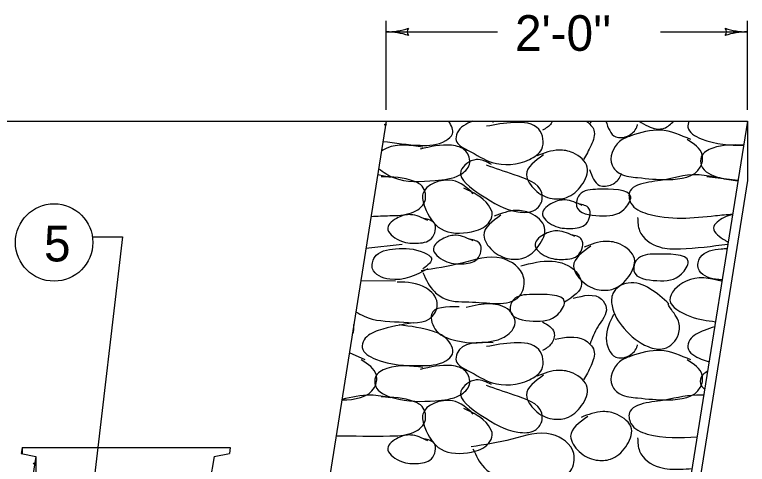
# Model space of a CAD drawing. Extents: x 1007 to 1035.5, y 1000.5 to 1021.5.
# Drawn here: x 1023.55 to 1027.659, y 1008.237 to 1010.759 of the extents above; entities that cross this region are included whole.
import ezdxf

# ---------------------------------------------------------------- set-up
doc = ezdxf.new("R2010")
doc.units = 0
doc.layers.add('Level 1', color=7, linetype='Continuous')

msp = doc.modelspace()

# ---------------------------------------------------------------- linework, layer by layer
at = {"layer": 'Level 1'}
for p, q in [((1025.634, 1010.2251), (1025.634, 1010.7251)), ((1027.6592, 1010.2251), (1027.6592, 1010.7251)), ((1025.634, 1010.6626), (1026.2583, 1010.6626)), ((1027.1725, 1010.6626), (1027.6592, 1010.6626)), ((1023.3007, 1010.1626), (1025.634, 1010.1626)), ((1025.634, 1010.1626), (1024.9897, 1006.112)), ((1025.634, 1010.1626), (1027.6592, 1010.1626)), ((1026.057, 1010.1626), (1026.219, 1010.1626)), ((1026.2342, 1010.1542), (1026.232, 1010.1626)), ((1027.6592, 1010.1626), (1026.2812, 1001.4998)), ((1026.7836, 1010.1626), (1026.7775, 1010.1489)), ((1027.6592, 1010.1626), (1027.6592, 1009.8296)), ((1025.6588, 1009.8452), (1025.5861, 1009.8612)), ((1027.606, 1009.8284), (1027.4328, 1009.8505)), ((1027.6592, 1009.8296), (1026.2812, 1001.1668)), ((1023.9886, 1009.5127), (1024.1553, 1009.5127)), ((1025.5205, 1009.449), (1025.7227, 1009.4722)), ((1025.6855, 1009.2647), (1025.4915, 1009.2669)), ((1025.515, 1008.8224), (1025.4271, 1008.862)), ((1023.5928, 1008.3322), (1023.5874, 1008.2981)), ((1023.5928, 1008.3322), (1024.7595, 1008.3322)), ((1023.5928, 1008.3322), (1023.5928, 1008.297)), ((1024.7595, 1008.3322), (1024.7541, 1008.2981)), ((1023.6681, 1008.2813), (1023.323, 1006.112)), ((1023.5874, 1008.2981), (1023.6681, 1008.2813)), ((1023.6681, 1008.2813), (1023.6681, 1007.1498)), ((1024.6681, 1008.2813), (1024.323, 1006.112)), ((1024.6681, 1008.2813), (1024.7541, 1008.2981))]:
    msp.add_line(p, q, dxfattribs=at)
msp.add_lwpolyline([(1023.9886, 1009.5127), (1024.1553, 1009.5127), (1023.9887, 1008.0917)], dxfattribs=at)
for centre, radius in [((1025.6294, 1010.1423), 0.00339), ((1023.7713, 1009.4814), 0.2171), ((1023.66, 1008.2408), 0.00339)]:
    msp.add_circle(centre, radius, dxfattribs=at)
for centre, radius, start, end in [((1025.634, 1011.0535), 0.3909, 270, 288.6688), ((1025.7827, 1010.6625), 0.0313, 138.7746, 220.8913), ((1027.5105, 1010.6626), 0.0313, 318.7746, 40.8913), ((1027.6592, 1011.0535), 0.3909, 251.3472, 269.9939), ((1025.634, 1011.0535), 0.3909, 269.9878, 270), ((1025.634, 1010.2716), 0.3909, 71.3472, 89.9939), ((1027.6592, 1010.2716), 0.3909, 90, 108.6688), ((1027.6592, 1010.2716), 0.3909, 89.9878, 90)]:
    msp.add_arc(centre, radius, start, end, dxfattribs=at)
for points in [[(1025.6159, 1010.0487), (1025.824, 1010.0264), (1025.9678, 1010.053), (1026.005, 1010.0902), (1025.9851, 1010.1626)], [(1026.119, 1010.1626), (1026.0317, 1010.0955), (1026.0263, 1010.053), (1026.0903, 1009.9997), (1026.2288, 1009.9304), (1026.4367, 1009.9464), (1026.5058, 1010.005), (1026.4898, 1010.1169), (1026.3513, 1010.1542), (1026.1968, 1010.1329)], [(1026.5677, 1010.1626), (1026.5592, 1010.1489), (1026.5112, 1010.1115)], [(1026.7572, 1010.1626), (1026.7988, 1010.1115), (1026.7828, 1010.0264), (1026.7403, 1009.9464)], [(1026.8657, 1010.1626), (1026.9213, 1010.0742), (1026.9907, 1010.0795), (1027.0387, 1010.1275), (1027.044, 1010.1435)], [(1027.0518, 1010.1626), (1027.1025, 1010.1329), (1027.1932, 1010.1222), (1027.2473, 1010.1626)], [(1027.3309, 1010.1626), (1027.3263, 1010.1275), (1027.4008, 1010.0635), (1027.6375, 1010.0262)], [(1027.3423, 1010.0582), (1027.1718, 1010.1115), (1027.0067, 1010.0795), (1026.9427, 1010.0477), (1026.9002, 1009.9144), (1026.948, 1009.8665), (1027.044, 1009.8452), (1027.2145, 1009.8345), (1027.3955, 1009.9039), (1027.4062, 1009.973), (1027.321, 1010.0582)], [(1025.5914, 1009.895), (1025.6748, 1009.8452), (1025.9092, 1009.8292), (1026.0477, 1009.8612), (1026.101, 1009.9197), (1026.0797, 1009.9944), (1025.9997, 1010.0264), (1025.824, 1010.005)], [(1025.8398, 1010.0157), (1025.6375, 1010.0104), (1025.6073, 1009.9945)], [(1027.6376, 1010.0271), (1027.4648, 1010.0104), (1027.4008, 1009.9624), (1027.4008, 1009.9144), (1027.5022, 1009.8452), (1027.6059, 1009.828)], [(1026.5165, 1009.973), (1026.4207, 1009.8612), (1026.4685, 1009.7759), (1026.5645, 1009.728), (1026.6443, 1009.7334), (1026.7297, 1009.8025), (1026.7615, 1009.9039), (1026.6817, 1009.9837), (1026.6017, 1009.9997), (1026.4792, 1009.9677)], [(1026.2235, 1009.9197), (1026.1383, 1009.9464), (1026.053, 1009.8825), (1026.1648, 1009.7494), (1026.3727, 1009.6534), (1026.4685, 1009.664), (1026.5058, 1009.712), (1026.5058, 1009.7599), (1026.3513, 1009.8612), (1026.1968, 1009.9144)], [(1026.7749, 1009.89), (1026.8305, 1009.8016), (1026.8998, 1009.8069), (1026.9478, 1009.8549), (1026.9532, 1009.8709)], [(1025.5489, 1009.6279), (1025.6535, 1009.632), (1025.776, 1009.648), (1025.8505, 1009.712), (1025.8347, 1009.7972), (1025.792, 1009.8239), (1025.6055, 1009.8505)], [(1027.4862, 1009.8452), (1027.3742, 1009.8612), (1027.1718, 1009.8292), (1027.044, 1009.8025), (1027.0013, 1009.7705), (1027.0067, 1009.7014), (1027.0972, 1009.6427), (1027.4808, 1009.632), (1027.5763, 1009.6413)], [(1026.1223, 1009.7545), (1026.005, 1009.8292), (1025.8398, 1009.7545), (1025.8505, 1009.68), (1025.9412, 1009.5575), (1026.1117, 1009.5415), (1026.2075, 1009.5895), (1026.2288, 1009.6374), (1026.2075, 1009.6907), (1026.069, 1009.7865)], [(1026.824, 1009.78), (1026.7175, 1009.748), (1026.7015, 1009.6841), (1026.8293, 1009.6308), (1026.9678, 1009.6681), (1027.0052, 1009.7373), (1026.824, 1009.78), (1026.8187, 1009.78)], [(1026.7334, 1009.688), (1026.6376, 1009.72), (1026.5682, 1009.704), (1026.5097, 1009.6455), (1026.5736, 1009.5762), (1026.6696, 1009.5602), (1026.7547, 1009.5868), (1026.7707, 1009.6722), (1026.7121, 1009.6987)], [(1025.8665, 1009.6054), (1025.7707, 1009.6374), (1025.7013, 1009.6214), (1025.6428, 1009.5629), (1025.7067, 1009.4935), (1025.8027, 1009.4775), (1025.8878, 1009.5042), (1025.9038, 1009.5895), (1025.8452, 1009.616)], [(1026.2771, 1009.6343), (1026.1812, 1009.5225), (1026.2291, 1009.4372), (1026.3251, 1009.3893), (1026.4049, 1009.3947), (1026.4902, 1009.4638), (1026.5221, 1009.5652), (1026.4422, 1009.645), (1026.3622, 1009.661), (1026.2397, 1009.629)], [(1027.5757, 1009.6378), (1027.5287, 1009.6214), (1027.4702, 1009.5629), (1027.534, 1009.4935), (1027.5512, 1009.4838)], [(1027.044, 1009.6214), (1027.0547, 1009.5469), (1027.1665, 1009.4562), (1027.2837, 1009.4457), (1027.5493, 1009.4721)], [(1026.1224, 1009.4897), (1026.0266, 1009.5217), (1025.9573, 1009.5057), (1025.8988, 1009.4472), (1025.9626, 1009.3779), (1026.0586, 1009.3619), (1026.1438, 1009.3886), (1026.1598, 1009.4739), (1026.1011, 1009.5004)], [(1026.6921, 1009.5145), (1026.5963, 1009.5465), (1026.5269, 1009.5305), (1026.4684, 1009.472), (1026.5323, 1009.4027), (1026.6283, 1009.3867), (1026.7134, 1009.4133), (1026.7294, 1009.4987), (1026.6708, 1009.5252)], [(1026.7807, 1009.4608), (1026.6849, 1009.349), (1026.7327, 1009.2637), (1026.8287, 1009.2158), (1026.9085, 1009.2212), (1026.9939, 1009.2903), (1027.0257, 1009.3917), (1026.9459, 1009.4715), (1026.8659, 1009.4875), (1026.7434, 1009.4555)], [(1025.8665, 1009.3339), (1025.6535, 1009.2752), (1025.5575, 1009.3339), (1025.5682, 1009.3979), (1025.6855, 1009.4457), (1025.8452, 1009.4244), (1025.8878, 1009.3925), (1025.8398, 1009.3339)], [(1027.5176, 1009.2724), (1027.4808, 1009.2752), (1027.3848, 1009.3339), (1027.3955, 1009.3979), (1027.5128, 1009.4457), (1027.5455, 1009.4478)], [(1025.8398, 1009.3125), (1025.9038, 1009.206), (1025.9678, 1009.1634), (1026.117, 1009.1474), (1026.3887, 1009.19), (1026.4047, 1009.2859), (1026.2822, 1009.3925), (1026.0583, 1009.3659), (1025.8293, 1009.3232)], [(1027.146, 1009.4165), (1027.0395, 1009.3845), (1027.0235, 1009.3206), (1027.1513, 1009.2673), (1027.2898, 1009.3046), (1027.3272, 1009.3738), (1027.146, 1009.4165), (1027.1407, 1009.4165)], [(1026.3887, 1009.3499), (1026.5645, 1009.3765), (1026.6977, 1009.3179), (1026.7297, 1009.2487), (1026.6337, 1009.1474)], [(1027.5128, 1009.2647), (1027.3157, 1009.2647), (1027.225, 1009.158), (1027.337, 1009.0675), (1027.4801, 1009.0371)], [(1025.4639, 1009.0932), (1025.5097, 1009.0675), (1025.7067, 1009.0355), (1025.8932, 1009.0675), (1025.9198, 1009.142), (1025.8558, 1009.2274), (1025.696, 1009.2594)], [(1027.2197, 1009.1367), (1027.1132, 1009.222), (1026.9907, 1009.254), (1026.9055, 1009.1954), (1026.9002, 1009.126), (1026.9693, 1008.9982), (1027.1025, 1008.897), (1027.1932, 1008.8864), (1027.273, 1008.9664), (1027.273, 1009.0409), (1027.2197, 1009.126), (1027.2145, 1009.1367)], [(1026.4525, 1009.19), (1026.346, 1009.158), (1026.33, 1009.0942), (1026.4578, 1009.0409), (1026.5963, 1009.0782), (1026.6337, 1009.1474), (1026.4525, 1009.19), (1026.4472, 1009.19)], [(1026.6817, 1009.1687), (1026.8415, 1009.1634), (1026.8682, 1009.1155), (1026.8202, 1009.0089), (1026.7775, 1008.913)], [(1026.0423, 1009.1209), (1025.8878, 1009.0782), (1025.9145, 1008.9875), (1025.9943, 1008.9397), (1026.2342, 1008.929), (1026.3033, 1008.9557), (1026.3567, 1009.0302), (1026.3247, 1009.0995), (1026.2182, 1009.1367), (1026.0818, 1009.1167)], [(1026.9088, 1009.0767), (1026.8682, 1008.945), (1026.9213, 1008.8384), (1026.9907, 1008.8437), (1027.0387, 1008.8917), (1027.044, 1008.9077)], [(1025.4428, 1008.9607), (1025.4457, 1008.9664), (1025.4525, 1009.0218)], [(1025.7867, 1009.0302), (1025.5895, 1008.9875), (1025.5097, 1008.9344), (1025.499, 1008.8917), (1025.5735, 1008.8277), (1025.824, 1008.7905), (1025.9678, 1008.8172), (1026.005, 1008.8544), (1025.9678, 1008.945), (1025.8985, 1008.9822), (1025.7067, 1009.0195)], [(1026.5112, 1009.0355), (1026.5752, 1008.9769), (1026.5592, 1008.913), (1026.5112, 1008.8757)], [(1027.4757, 1009.0089), (1027.4168, 1008.9875), (1027.337, 1008.9344), (1027.3263, 1008.8917), (1027.4008, 1008.8277), (1027.4444, 1008.8125)], [(1026.5805, 1008.9397), (1026.7455, 1008.9344), (1026.7988, 1008.8757), (1026.7828, 1008.7905), (1026.7403, 1008.7105)], [(1026.2342, 1008.9184), (1026.0317, 1008.8597), (1026.0263, 1008.8172), (1026.0903, 1008.7639), (1026.2288, 1008.6945), (1026.4367, 1008.7105), (1026.5058, 1008.7692), (1026.4898, 1008.881), (1026.3513, 1008.9184), (1026.1968, 1008.897)], [(1027.3423, 1008.8224), (1027.1718, 1008.8757), (1027.0067, 1008.8437), (1026.9427, 1008.8119), (1026.9002, 1008.6785), (1026.948, 1008.6307), (1027.044, 1008.6094), (1027.2145, 1008.5987), (1027.3955, 1008.668), (1027.4062, 1008.7372), (1027.321, 1008.8224)], [(1025.3852, 1008.5987), (1025.3872, 1008.5987), (1025.5682, 1008.668), (1025.5788, 1008.7372), (1025.4937, 1008.8224)], [(1025.8398, 1008.7799), (1025.6375, 1008.7745), (1025.5735, 1008.7265), (1025.5735, 1008.6785), (1025.6748, 1008.6094), (1025.9092, 1008.5934), (1026.0477, 1008.6254), (1026.101, 1008.6839), (1026.0797, 1008.7585), (1025.9997, 1008.7905), (1025.824, 1008.7692)], [(1026.5165, 1008.7372), (1026.4207, 1008.6254), (1026.4685, 1008.54), (1026.5645, 1008.4922), (1026.6443, 1008.4975), (1026.7297, 1008.5667), (1026.7615, 1008.668), (1026.6817, 1008.7479), (1026.6017, 1008.7639), (1026.4792, 1008.7319)], [(1027.436, 1008.7596), (1027.4008, 1008.7265), (1027.4008, 1008.6785), (1027.4198, 1008.6581)], [(1026.2235, 1008.6839), (1026.1383, 1008.7105), (1026.053, 1008.6467), (1026.1648, 1008.5135), (1026.3727, 1008.4175), (1026.4685, 1008.4282), (1026.5058, 1008.4762), (1026.5058, 1008.524), (1026.3513, 1008.6254), (1026.1968, 1008.6785)], [(1025.3531, 1008.3967), (1025.6535, 1008.3962), (1025.776, 1008.4122), (1025.8505, 1008.4762), (1025.8347, 1008.5614), (1025.792, 1008.588), (1025.6055, 1008.6147)], [(1025.6588, 1008.6094), (1025.5468, 1008.6254), (1025.3856, 1008.6007)], [(1027.4146, 1008.6252), (1027.3742, 1008.6254), (1027.1718, 1008.5934), (1027.044, 1008.5667), (1027.0013, 1008.5347), (1027.0067, 1008.4655), (1027.0972, 1008.4069), (1027.3775, 1008.3921)], [(1026.1223, 1008.5187), (1026.005, 1008.5934), (1025.8398, 1008.5187), (1025.8505, 1008.4442), (1025.9412, 1008.3217), (1026.1117, 1008.3057), (1026.2075, 1008.3537), (1026.2288, 1008.4015), (1026.2075, 1008.4549), (1026.069, 1008.5507)], [(1026.7642, 1008.5059), (1026.6683, 1008.3941), (1026.7162, 1008.3087), (1026.8122, 1008.2609), (1026.892, 1008.2662), (1026.9773, 1008.3354), (1027.0092, 1008.4367), (1026.9293, 1008.5166), (1026.8493, 1008.5326), (1026.7268, 1008.5006)], [(1026.1205, 1008.3246), (1026.1845, 1008.2181), (1026.2485, 1008.1754), (1026.3977, 1008.1594), (1026.6694, 1008.2021), (1026.6854, 1008.2979), (1026.5629, 1008.4046), (1026.339, 1008.3779), (1026.11, 1008.3352)], [(1025.8665, 1008.3695), (1025.7707, 1008.4015), (1025.7013, 1008.3855), (1025.6428, 1008.327), (1025.7067, 1008.2577), (1025.8027, 1008.2417), (1025.8878, 1008.2684), (1025.9038, 1008.3537), (1025.8452, 1008.3802)], [(1027.044, 1008.3855), (1027.0547, 1008.311), (1027.1665, 1008.2204), (1027.2837, 1008.2099), (1027.3491, 1008.2132)]]:
    msp.add_spline(points, degree=3, dxfattribs=at)

# ---------------------------------------------------------------- texts
for s, p in [("2'-0''", (1026.3565, 1010.5563)), ('5', (1023.7147, 1009.3751))]:
    msp.add_text(s, height=0.2, dxfattribs=at).set_placement(p)

doc.saveas('drawing.dxf')
